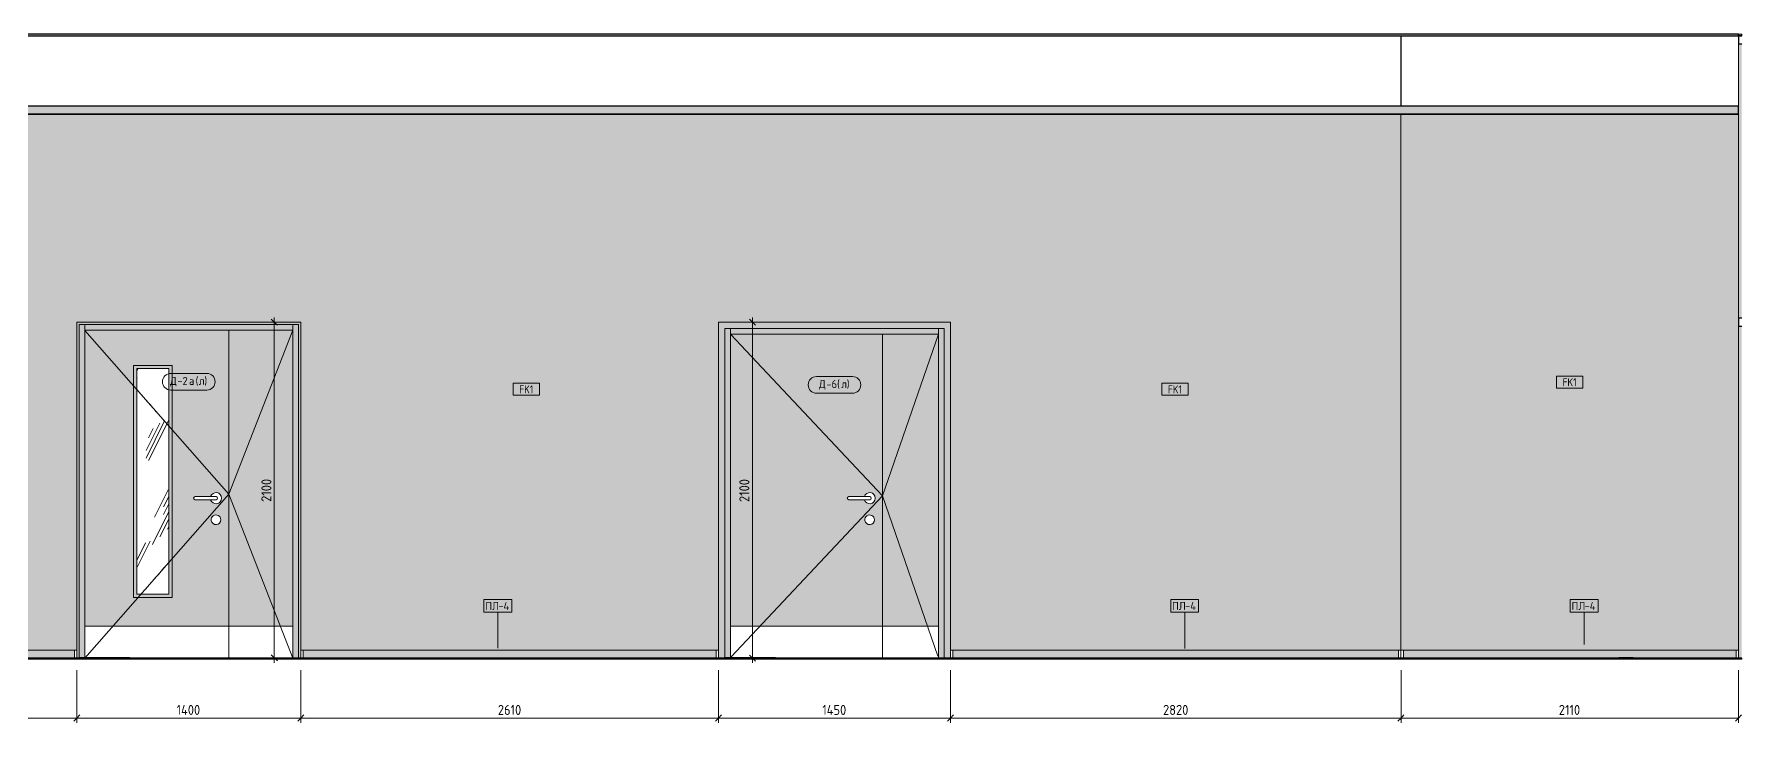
# Model space of a CAD drawing. Header units: millimetres. Extents: x 95863 to 181387, y -1987 to 13800.
# Drawn here: x 163706 to 174378, y 3796 to 8100 of the extents above; entities that cross this region are included whole.
import ezdxf

# ---------------------------------------------------------------- set-up
doc = ezdxf.new("R2010")
doc.units = ezdxf.units.MM
doc.linetypes.add('200_ШТРИХ__ш1_п0_6_', pattern=[40, 25, -15])
doc.linetypes.add('Штрих', pattern=[158.75, 79.375, -79.375])
for name, color, linetype, lineweight in [('A-ANNO-DIMS', 7, 'Continuous', 9), ('A-ANNO-DIMS-25', 7, 'Continuous', 9), ('A-DETL', 7, 'Continuous', 9), ('A-DOOR', 7, 'Continuous', 9), ('A-DOOR-2', 7, 'Штрих', 9), ('A-DOOR-3', 7, '200_ШТРИХ__ш1_п0_6_', 9), ('A-DOOR-FRAM-1', 7, 'Continuous', 9), ('A-DOOR-IDEN', 7, 'Continuous', 9), ('A-FLOR', 7, 'Continuous', 9), ('A-GENM', 7, 'Continuous', 9), ('A-GENM-IDEN', 7, 'Continuous', 9), ('A-GLAZ-CWMG', 7, 'Continuous', 9), ('A-GLAZ-CWMG-2', 7, 'Continuous', 30), ('A-WALL-IDEN', 7, 'Continuous', 9), ('A-WALL-PATT', 7, 'Continuous', 9), ('I-WALL', 7, 'Continuous', 9)]:
    doc.layers.add(name, color=color, linetype=linetype, lineweight=lineweight)
for name, color, linetype, lineweight, true_color in [('A-CLNG-1', 7, 'Continuous', 9, 0x787878), ('A-CLNG-FNSH-1', 7, 'Continuous', 30, 0x3c3c3c), ('A-FLOR-1', 7, 'Continuous', 9, 0x787878), ('A-FLOR-FNSH-1', 7, 'Continuous', 30, 0x3c3c3c), ('A-WALL-4', 7, 'Continuous', 30, 0x3c3c3c), ('I-WALL-1', 7, 'Continuous', 9, 0x787878)]:
    doc.layers.add(name, color=color, linetype=linetype, lineweight=lineweight, true_color=true_color)
doc.styles.add('GOST Common', font='GOST_Common.ttf', dxfattribs={"height": 50})
doc.styles.add('GOST Common_1', font='GOST_Common.ttf', dxfattribs={"width": 0.9, "height": 50})
doc.styles.add('ISOCPEUR_1', font='isocpeur.ttf', dxfattribs={"width": 0.9, "height": 62.5})
doc.dimstyles.new('ISO-2_5_0_9К_БОЛЬШОЙ_1', dxfattribs={"dimscale": 304.8, "dimtxt": 62.248823, "dimasz": 0.123031, "dimexe": 0.098425, "dimexo": 0.246063, "dimgap": 0, "dimtad": 1, "dimdec": 0, "dimrnd": 10, "dimzin": 0, "dimdsep": 46, "dimtxsty": 'ISOCPEUR_1', "dimblk1": 'OBLIQUE', "dimblk2": 'OBLIQUE', "dimsah": 1, "dimcen": 0.09, "dimdle": 0.098425, "dimazin": 0, "dimtfac": 1, "dimtdec": 4, "dimtix": 1, "dimtmove": 0, "dimatfit": 3, "dimfxl": 1, "dimtvp": 1, "dimtolj": 1, "dimtzin": 0, "dimarcsym": 2})

# ---------------------------------------------------------------- blocks, each defined once
blk = doc.blocks.new('110_Дверь_СКБ_2Ст - Д-2а_л_ Из коридора на лестницу-32216062-Развертка 2_56-3')
at = {"layer": 'A-DOOR'}
h = blk.add_hatch(color=256, dxfattribs=at)
h.paths.add_polyline_path([(-108730, 4400), (-108155, 4400), (-108155, 6250), (-109055, 6250), (-109055, 4400), (-108792, 4400)])
h.paths.add_polyline_path([(-108530, 4600), (-108730, 4600), (-108730, 6010), (-108530, 6010), (-108530, 4683)])
h.paths.add_polyline_path([(-108233, 5035), (-108240, 5035), (-108247, 5038), (-108254, 5042), (-108259, 5047), (-108263, 5054), (-108265, 5061), (-108265, 5069), (-108263, 5076), (-108259, 5083), (-108254, 5088), (-108248, 5092), (-108241, 5094), (-108233, 5095), (-108226, 5094), (-108219, 5090), (-108213, 5086), (-108209, 5080), (-108206, 5072), (-108205, 5065), (-108206, 5058), (-108209, 5051), (-108213, 5045), (-108219, 5040), (-108226, 5037), (-108231, 5035)])
h.paths.add_polyline_path([(-108234, 5165), (-108243, 5166), (-108252, 5169), (-108259, 5175), (-108265, 5182), (-108269, 5190), (-108365, 5190), (-108368, 5190), (-108370, 5191), (-108372, 5193), (-108374, 5195), (-108375, 5197), (-108375, 5200), (-108375, 5203), (-108374, 5205), (-108372, 5207), (-108370, 5209), (-108368, 5210), (-108365, 5210), (-108269, 5210), (-108265, 5218), (-108259, 5225), (-108252, 5231), (-108243, 5234), (-108234, 5235), (-108226, 5234), (-108217, 5230), (-108210, 5225), (-108205, 5217), (-108201, 5209), (-108200, 5200), (-108202, 5190), (-108205, 5183), (-108210, 5175), (-108217, 5170), (-108226, 5166), (-108232, 5165)])
blk.add_hatch(color=256, dxfattribs=at).paths.add_polyline_path([(-107845, 4400), (-107755, 4400), (-107755, 6250), (-108155, 6250), (-108155, 4400)])
h = blk.add_hatch(dxfattribs=at)
h.set_pattern_fill('FP_18', color=256, style=0, pattern_type=2)
h.set_pattern_definition([(63.435, (63.5, 31.75), (-255.5833, 766.7475), [317.5, -190.5, 317.5, -190.5, -403.903]), (63.435, (63.5, 31.75), (-255.5833, 766.7475), [-1016, 127, -276.903]), (63.435, (47.6, 47.6), (-255.5833, 766.7475), [254, -317.5, 190.5, -190.5, -467.403]), (63.435, (47.6, 47.6), (-255.5833, 766.7475), [-952.5, 222.25, -245.153]), (63.435, (47.6, 95.25), (-255.5833, 766.7475), [190.5, -381, 127, -190.5, -530.903]), (63.435, (47.6, 95.25), (-255.5833, 766.7475), [-889, 285.75, -245.153]), (63.435, (95.25, 47.6), (-255.5833, 766.7475), [190.5, -381, 158.75, -6404.653]), (63.435, (142.9, 95.25), (-255.5833, 766.7475), [95.25, -476.25, 63.5, -6499.903]), (63.435, (63.5, 174.6), (-255.5833, 766.7475), [63.5, -476.25, 63.5, -254, -562.653]), (63.435, (63.5, 174.6), (-255.5833, 766.7475), [-857.25, 158.75, -403.903]), (63.435, (349.25, 127), (-255.5833, 766.7475), [317.5, -476.25, 381, -251.503]), (63.435, (349.25, 79.4), (-255.5833, 766.7475), [444.5, -317.5, 476.25, -188.003]), (63.435, (381, 95.25), (-255.5833, 766.7475), [508, -254, 381, -276.903]), (63.435, (428.6, 142.9), (-255.5833, 766.7475), [317.5, -444.5, 254, -403.903]), (63.435, (381, 238.1), (-255.5833, 766.7475), [158.75, -635, 190.5, -435.653]), (63.435, (476.25, 190.5), (-255.5833, 766.7475), [127, -635, 127, -530.903])])
h.paths.add_polyline_path([(-108548, 4600), (-108530, 4600), (-108530, 6010), (-108730, 6010), (-108730, 4600)])
at = {"layer": 'A-DOOR-FRAM-1'}
for points in [[(-109092, 4200), (-109092, 4202), (-109090, 4202), (-109090, 6285), (-107720, 6285), (-107720, 4202), (-107718, 4202), (-107718, 4200), (-107705, 4200), (-107705, 6300), (-109105, 6300), (-109105, 4200)], [(-109090, 4202), (-109055, 4202), (-109055, 6285), (-109090, 6285), (-109090, 4400)], [(-107969, 6250), (-107755, 6250), (-107755, 6285), (-109055, 6285), (-109055, 6250), (-108155, 6250)], [(-107720, 4202), (-107720, 6285), (-107755, 6285), (-107755, 4202), (-107753, 4202)]]:
    blk.add_hatch(color=256, dxfattribs=at).paths.add_polyline_path(points)
at = {"layer": 'A-DOOR'}
for p, q in [((-108155, 6250), (-109055, 6250)), ((-109055, 4400), (-109055, 6250)), ((-108155, 6250), (-108155, 4400)), ((-107755, 6250), (-108155, 6250)), ((-108155, 4400), (-108155, 6250)), ((-107755, 6250), (-107755, 4400)), ((-108510, 6030), (-108750, 6030)), ((-108750, 6030), (-108750, 4580)), ((-108730, 6010), (-108730, 4600)), ((-108530, 6010), (-108730, 6010)), ((-108530, 4600), (-108530, 6010)), ((-108510, 6030), (-108510, 4580)), ((-108365, 5210), (-108235, 5210)), ((-108235, 5190), (-108365, 5190)), ((-108235, 5210), (-108269, 5210)), ((-108269, 5190), (-108235, 5190)), ((-108730, 4600), (-108530, 4600)), ((-108510, 4580), (-108750, 4580)), ((-109055, 4400), (-108155, 4400)), ((-109055, 4202), (-109055, 4400)), ((-108155, 4202), (-108155, 4400)), ((-107755, 4400), (-108155, 4400)), ((-108155, 4400), (-108155, 4202)), ((-107755, 4202), (-107755, 4400))]:
    blk.add_line(p, q, dxfattribs=at)
for centre, radius, start, end in [((-108235, 5200), 35, 0, 163.3985), ((-108365, 5200), 10, 90, 270), ((-108235, 5200), 35, 196.6015, 0), ((-108235, 5200), 10, 270, 90), ((-108235, 5200), 10, 270, 90), ((-108235, 5065), 30, 0, 188.1699), ((-108235, 5065), 30, 188.1699, 0)]:
    blk.add_arc(centre, radius, start, end, dxfattribs=at)
at = {"layer": 'A-DOOR-2'}
for p, q in [((-107705, 6300), (-109105, 6300)), ((-109105, 4200), (-109105, 6300)), ((-107705, 6300), (-109105, 6300)), ((-109105, 4200), (-109105, 6300)), ((-107705, 4200), (-107705, 6300)), ((-107705, 4200), (-107705, 6300))]:
    blk.add_line(p, q, dxfattribs=at)
at = {"layer": 'A-DOOR-3'}
for p, q in [((-108730, 5879), (-108530, 5651)), ((-108530, 4798), (-108704, 4600))]:
    blk.add_line(p, q, dxfattribs=at)
at = {"layer": 'A-DOOR-FRAM-1'}
for p, q in [((-109090, 4202), (-109090, 6285)), ((-109090, 6285), (-107720, 6285)), ((-109055, 6250), (-109055, 6285)), ((-109055, 6285), (-109055, 4400)), ((-107755, 6250), (-109055, 6250)), ((-107755, 6285), (-107755, 6250)), ((-107755, 6285), (-107755, 4400)), ((-107720, 6285), (-107720, 4202))]:
    blk.add_line(p, q, dxfattribs=at)
blk = doc.blocks.new('110_Дверь_СКБ_2Ст - Д-6_л__ ДОО_Дв_1450x2100h_Дверь из раздевальной в коридор-25835678-Развертка 2_56-3')
at = {"layer": 'A-DOOR'}
h = blk.add_hatch(color=256, dxfattribs=at)
h.paths.add_polyline_path([(-104070, 4400), (-104070, 6225), (-105020, 6225), (-105020, 4400), (-104327, 4400)])
h.paths.add_polyline_path([(-104148, 5035), (-104155, 5035), (-104162, 5038), (-104169, 5042), (-104174, 5047), (-104178, 5054), (-104180, 5061), (-104180, 5069), (-104178, 5076), (-104174, 5083), (-104169, 5088), (-104163, 5092), (-104156, 5094), (-104148, 5095), (-104141, 5094), (-104134, 5090), (-104128, 5086), (-104124, 5080), (-104121, 5072), (-104120, 5065), (-104121, 5058), (-104124, 5051), (-104128, 5045), (-104134, 5040), (-104141, 5037), (-104146, 5035)])
h.paths.add_polyline_path([(-104149, 5165), (-104158, 5166), (-104167, 5169), (-104174, 5175), (-104180, 5182), (-104184, 5190), (-104280, 5190), (-104283, 5190), (-104285, 5191), (-104287, 5193), (-104289, 5195), (-104290, 5197), (-104290, 5200), (-104290, 5203), (-104289, 5205), (-104287, 5207), (-104285, 5209), (-104283, 5210), (-104280, 5210), (-104184, 5210), (-104180, 5218), (-104174, 5225), (-104167, 5231), (-104158, 5234), (-104149, 5235), (-104141, 5234), (-104132, 5230), (-104125, 5225), (-104120, 5217), (-104116, 5209), (-104115, 5200), (-104117, 5190), (-104120, 5183), (-104125, 5175), (-104132, 5170), (-104141, 5166), (-104147, 5165)])
blk.add_hatch(color=256, dxfattribs=at).paths.add_polyline_path([(-103976, 4400), (-103720, 4400), (-103720, 6225), (-104070, 6225), (-104070, 4400)])
at = {"layer": 'A-DOOR-FRAM-1'}
for points in [[(-105095, 4200), (-105057, 4200), (-105057, 4202), (-105055, 4202), (-105055, 6260), (-103685, 6260), (-103685, 4202), (-103683, 4202), (-103683, 4200), (-103645, 4200), (-103645, 6300), (-105095, 6300), (-105095, 4250)], [(-105055, 4202), (-105020, 4202), (-105020, 6260), (-105055, 6260), (-105055, 4439)], [(-103729, 6225), (-103720, 6225), (-103720, 6260), (-105020, 6260), (-105020, 6225), (-103730, 6225)], [(-103720, 4202), (-103685, 4202), (-103685, 6260), (-103720, 6260), (-103720, 4203)]]:
    blk.add_hatch(color=256, dxfattribs=at).paths.add_polyline_path(points)
at = {"layer": 'A-DOOR'}
for p, q in [((-104070, 6225), (-105020, 6225)), ((-105020, 4400), (-105020, 6225)), ((-104070, 6225), (-104070, 4400)), ((-103720, 6225), (-104070, 6225)), ((-104070, 4400), (-104070, 6225)), ((-103720, 6225), (-103720, 4400)), ((-104280, 5210), (-104150, 5210)), ((-104150, 5190), (-104280, 5190)), ((-104150, 5210), (-104184, 5210)), ((-104184, 5190), (-104150, 5190)), ((-105020, 4400), (-104070, 4400)), ((-105020, 4202), (-105020, 4400)), ((-104070, 4202), (-104070, 4400)), ((-103720, 4400), (-104070, 4400)), ((-104070, 4400), (-104070, 4202)), ((-103720, 4202), (-103720, 4400))]:
    blk.add_line(p, q, dxfattribs=at)
for centre, radius, start, end in [((-104150, 5200), 35, 0, 163.3985), ((-104280, 5200), 10, 90, 270), ((-104150, 5200), 35, 196.6015, 0), ((-104150, 5200), 10, 270, 90), ((-104150, 5200), 10, 270, 90), ((-104150, 5065), 30, 0, 188.1699), ((-104150, 5065), 30, 188.1699, 0)]:
    blk.add_arc(centre, radius, start, end, dxfattribs=at)
at = {"layer": 'A-DOOR-2'}
for p, q in [((-103645, 6300), (-105095, 6300)), ((-105095, 4200), (-105095, 6300)), ((-103645, 6300), (-105095, 6300)), ((-105095, 4200), (-105095, 6300)), ((-103645, 4200), (-103645, 6300)), ((-103645, 4200), (-103645, 6300))]:
    blk.add_line(p, q, dxfattribs=at)
at = {"layer": 'A-DOOR-FRAM-1'}
for p, q in [((-105055, 4202), (-105055, 6260)), ((-105055, 6260), (-103685, 6260)), ((-105020, 6225), (-105020, 6260)), ((-105020, 6260), (-105020, 4400)), ((-103720, 6225), (-105020, 6225)), ((-103720, 6260), (-103720, 6225)), ((-103720, 6260), (-103720, 4400)), ((-103685, 6260), (-103685, 4202))]:
    blk.add_line(p, q, dxfattribs=at)
blk = doc.blocks.new('Плинтус - Плинтус светлый _сад_-32863585-Развертка 2_56-3')
at = {"layer": 'A-GENM'}
blk.add_hatch(color=256, dxfattribs=at).paths.add_polyline_path([(-110213, 4200), (-109120, 4200), (-109120, 4250), (-110213, 4250), (-110213, 4232)])
for p, q in [((-110228, 4200), (-110228, 4250)), ((-110228, 4250), (-110213, 4250)), ((-110213, 4250), (-109120, 4250)), ((-110213, 4250), (-110213, 4200)), ((-109120, 4250), (-109105, 4250)), ((-109120, 4200), (-109120, 4250)), ((-109105, 4250), (-109105, 4200))]:
    blk.add_line(p, q, dxfattribs=at)
blk = doc.blocks.new('Плинтус - Плинтус светлый _сад_-32863583-Развертка 2_56-3')
at = {"layer": 'A-GENM'}
blk.add_hatch(color=256, dxfattribs=at).paths.add_polyline_path([(-106438, 4200), (-105110, 4200), (-105110, 4250), (-107690, 4250), (-107690, 4200), (-106526, 4200)])
for p, q in [((-107705, 4200), (-107705, 4250)), ((-107705, 4250), (-107690, 4250)), ((-107690, 4250), (-105110, 4250)), ((-107690, 4250), (-107690, 4200)), ((-105110, 4250), (-105095, 4250)), ((-105110, 4200), (-105110, 4250)), ((-105095, 4250), (-105095, 4200))]:
    blk.add_line(p, q, dxfattribs=at)
blk = doc.blocks.new('Плинтус - Плинтус светлый _сад_-32863581-Развертка 2_56-3')
at = {"layer": 'A-GENM'}
blk.add_hatch(color=256, dxfattribs=at).paths.add_polyline_path([(-103630, 4200), (-100844.99995, 4200), (-100844.99995, 4250), (-103630, 4250)])
for p, q in [((-103645, 4200), (-103645, 4250)), ((-103645, 4250), (-103630, 4250)), ((-103630, 4250), (-100844.99995, 4250)), ((-103630, 4250), (-103630, 4200))]:
    blk.add_line(p, q, dxfattribs=at)
blk = doc.blocks.new('Плинтус - Плинтус светлый _сад_-32863579-Развертка 2_56-3')
at = {"layer": 'A-GENM'}
for p, q in [((-100844.99995, 4250), (-100829.99995, 4250)), ((-100844.99995, 4200), (-100844.99995, 4250)), ((-100829.99995, 4250), (-100829.99995, 4200))]:
    blk.add_line(p, q, dxfattribs=at)
blk = doc.blocks.new('Плинтус - Плинтус светлый _сад_-32863577-Развертка 2_56-3')
at = {"layer": 'A-GENM'}
blk.add_hatch(color=256, dxfattribs=at).paths.add_polyline_path([(-100815, 4200), (-99475, 4200), (-99475, 4202), (-98736, 4202), (-98736, 4250), (-100815, 4250), (-100815, 4225)])
for p, q in [((-100830, 4200), (-100830, 4250)), ((-100830, 4250), (-100815, 4250)), ((-100815, 4250), (-98736, 4250)), ((-100815, 4250), (-100815, 4200)), ((-98736, 4250), (-98721, 4250)), ((-98736, 4202), (-98736, 4250))]:
    blk.add_line(p, q, dxfattribs=at)
blk = doc.blocks.new('Прямоугольный импост - Импост структурный с накладкой - 160мм Темный-32310142-Развертка 2_56-3')
at = {"layer": 'A-GLAZ-CWMG'}
blk.add_hatch(color=256, dxfattribs=at).paths.add_polyline_path([(-98700, 4202), (-98700, 4202), (-98700, 6275), (-98721, 6275), (-98721, 4202)])
blk.add_line((-98721, 6275), (-98721, 4202), dxfattribs=at)
blk = doc.blocks.new('Прямоугольный импост - Импост структурный с накладкой - 160мм Темный-32470442-Развертка 2_56-3')
at = {"layer": 'A-GLAZ-CWMG'}
blk.add_hatch(color=256, dxfattribs=at).paths.add_polyline_path([(-98721, 6325), (-98700, 6325), (-98700, 8040), (-98721, 8040), (-98721, 7600)])
for p, q in [((-98721, 8040), (-98721, 7650)), ((-98721, 7600), (-98721, 6325))]:
    blk.add_line(p, q, dxfattribs=at)
blk = doc.blocks.new('Прямоугольный импост - Импост структурный с накладкой - 160мм Темный-31920698-Развертка 2_56-3')
at = {"layer": 'A-GLAZ-CWMG-2'}
for p, q in [((-98700, 6325), (-98721, 6325)), ((-98721, 6325), (-98721, 6275)), ((-98721, 6275), (-98700, 6275))]:
    blk.add_line(p, q, dxfattribs=at)
blk = doc.blocks.new('Прямоугольный импост - Импост структурный с накладкой - 160мм Темный-31920696-Развертка 2_56-3')
at = {"layer": 'A-GLAZ-CWMG-2'}
for p, q in [((-98700, 8090), (-98721, 8090)), ((-98721, 8090), (-98721, 8040)), ((-98721, 8040), (-98700, 8040))]:
    blk.add_line(p, q, dxfattribs=at)
blk = doc.blocks.new('DIMBLOCK43-Развертка 2_56-3')
at = {"layer": 'A-ANNO-DIMS-25'}
for p, q in [((162849, 4125), (162849, 3796)), ((162849, 3826), (162849, 4120)), ((163973, 4125), (163973, 3796)), ((163973, 3826), (163973, 4120)), ((162849, 3826), (163973, 3826))]:
    blk.add_line(p, q, dxfattribs=at)
at = {"layer": 'A-ANNO-DIMS-25', "lineweight": 20}
for p, q in [((162849, 3826), (162868, 3845)), ((163973, 3826), (163991, 3845)), ((162849, 3826), (162831, 3807)), ((163973, 3826), (163954, 3807))]:
    blk.add_line(p, q, dxfattribs=at)
at = {"layer": 'A-ANNO-DIMS-25', "color": 0, "insert": (163343, 3908), "char_height": 62.5, "width": 163.76, "attachment_point": 1, "line_spacing_factor": 1.149209, "style": 'ISOCPEUR_1'}
blk.add_mtext('1120', dxfattribs=at)
blk = doc.blocks.new('_Oblique')
at = {"color": 0, "linetype": 'ByBlock', "lineweight": -2}
blk.add_line((-0.5, -0.5), (0.5, 0.5), dxfattribs=at)
blk = doc.blocks.new('DIMBLOCK44-Развертка 2_56-3')
at = {"layer": 'A-ANNO-DIMS-25'}
for p, q in [((163973, 4125), (163973, 3796)), ((163973, 3826), (163973, 4120)), ((165373, 4125), (165373, 3796)), ((165373, 3826), (165373, 4120)), ((163973, 3826), (165373, 3826))]:
    blk.add_line(p, q, dxfattribs=at)
at = {"layer": 'A-ANNO-DIMS-25', "lineweight": 20}
for p, q in [((163973, 3826), (163991, 3845)), ((165373, 3826), (165391, 3845)), ((163973, 3826), (163954, 3807)), ((165373, 3826), (165354, 3807))]:
    blk.add_line(p, q, dxfattribs=at)
at = {"layer": 'A-ANNO-DIMS-25', "color": 0, "insert": (164596, 3908), "char_height": 62.5, "width": 183.87, "attachment_point": 1, "line_spacing_factor": 1.149209, "style": 'ISOCPEUR_1'}
blk.add_mtext('1400', dxfattribs=at)
blk = doc.blocks.new('DIMBLOCK45-Развертка 2_56-3')
at = {"layer": 'A-ANNO-DIMS-25'}
for p, q in [((165373, 4125), (165373, 3796)), ((165373, 3826), (165373, 4120)), ((167983, 4125), (167983, 3796)), ((167983, 3826), (167983, 4120)), ((165373, 3826), (167983, 3826))]:
    blk.add_line(p, q, dxfattribs=at)
at = {"layer": 'A-ANNO-DIMS-25', "lineweight": 20}
for p, q in [((165373, 3826), (165391, 3845)), ((167983, 3826), (168001, 3845)), ((165373, 3826), (165354, 3807)), ((167983, 3826), (167964, 3807))]:
    blk.add_line(p, q, dxfattribs=at)
at = {"layer": 'A-ANNO-DIMS-25', "color": 0, "insert": (166604, 3908), "char_height": 62.5, "width": 176.69, "attachment_point": 1, "line_spacing_factor": 1.149209, "style": 'ISOCPEUR_1'}
blk.add_mtext('2610', dxfattribs=at)
blk = doc.blocks.new('DIMBLOCK46-Развертка 2_56-3')
at = {"layer": 'A-ANNO-DIMS-25'}
for p, q in [((167983, 4125), (167983, 3796)), ((167983, 3826), (167983, 4120)), ((169433, 4125), (169433, 3796)), ((169433, 3826), (169433, 4120)), ((167983, 3826), (169433, 3826))]:
    blk.add_line(p, q, dxfattribs=at)
at = {"layer": 'A-ANNO-DIMS-25', "lineweight": 20}
for p, q in [((167983, 3826), (168001, 3845)), ((169433, 3826), (169451, 3845)), ((167983, 3826), (167964, 3807)), ((169433, 3826), (169414, 3807))]:
    blk.add_line(p, q, dxfattribs=at)
at = {"layer": 'A-ANNO-DIMS-25', "color": 0, "insert": (168631, 3908), "char_height": 62.5, "width": 183.87, "attachment_point": 1, "line_spacing_factor": 1.149209, "style": 'ISOCPEUR_1'}
blk.add_mtext('1450', dxfattribs=at)
blk = doc.blocks.new('DIMBLOCK47-Развертка 2_56-3')
at = {"layer": 'A-ANNO-DIMS-25'}
for p, q in [((169433, 4125), (169433, 3796)), ((169433, 3826), (169433, 4120)), ((172248, 4125), (172248, 3796)), ((172248, 3826), (172248, 4120)), ((169433, 3826), (172248, 3826))]:
    blk.add_line(p, q, dxfattribs=at)
at = {"layer": 'A-ANNO-DIMS-25', "lineweight": 20}
for p, q in [((169433, 3826), (169451, 3845)), ((172248, 3826), (172266, 3845)), ((169433, 3826), (169414, 3807)), ((172248, 3826), (172229, 3807))]:
    blk.add_line(p, q, dxfattribs=at)
at = {"layer": 'A-ANNO-DIMS-25', "color": 0, "insert": (170761, 3908), "char_height": 62.5, "width": 189.62, "attachment_point": 1, "line_spacing_factor": 1.149209, "style": 'ISOCPEUR_1'}
blk.add_mtext('2820', dxfattribs=at)
blk = doc.blocks.new('DIMBLOCK48-Развертка 2_56-3')
at = {"layer": 'A-ANNO-DIMS-25'}
for p, q in [((172248, 4125), (172248, 3796)), ((172248, 3826), (172248, 4120)), ((174357, 4125), (174357, 3796)), ((174357, 3826), (174357, 4120)), ((172248, 3826), (174357, 3826))]:
    blk.add_line(p, q, dxfattribs=at)
at = {"layer": 'A-ANNO-DIMS-25', "lineweight": 20}
for p, q in [((172248, 3826), (172266, 3845)), ((174357, 3826), (174375, 3845)), ((172248, 3826), (172229, 3807)), ((174357, 3826), (174338, 3807))]:
    blk.add_line(p, q, dxfattribs=at)
at = {"layer": 'A-ANNO-DIMS-25', "color": 0, "insert": (173234, 3908), "char_height": 62.5, "width": 163.76, "attachment_point": 1, "line_spacing_factor": 1.149209, "style": 'ISOCPEUR_1'}
blk.add_mtext('2110', dxfattribs=at)
blk = doc.blocks.new('М_двери - Типоразмер_рамка-25223575-Развертка 2_56-3')
at = {"layer": 'A-DOOR-IDEN'}
for p, q in [((-110579, 5960), (-110804, 5960)), ((-110804, 5856), (-110579, 5856))]:
    blk.add_line(p, q, dxfattribs=at)
for centre, start, end in [((-110804, 5908), 90, 270), ((-110579, 5908), 270, 90)]:
    blk.add_arc(centre, 52, start, end, dxfattribs=at)
blk = doc.blocks.new('М_стена_0001 - Типоразмер_без рамки-25382661-Развертка 2_56-3')
at = {"layer": 'A-WALL-IDEN'}
for p, q in [((-115816, 6381), (-115979, 6381)), ((-115979, 6381), (-115979, 6306)), ((-115979, 6306), (-115816, 6306)), ((-115816, 6306), (-115816, 6381))]:
    blk.add_line(p, q, dxfattribs=at)
blk = doc.blocks.new('Mark Reiling - Mark Reiling-26174330-Развертка 2_56-3')
at = {"layer": 'A-GENM-IDEN'}
for p, q in [((-116588, 4615), (-116588, 4536)), ((-116588, 4615), (-116414, 4615)), ((-116414, 4615), (-116588, 4615)), ((-116588, 4615), (-116588, 4536)), ((-116414, 4536), (-116414, 4615)), ((-116414, 4536), (-116414, 4615)), ((-116588, 4536), (-116414, 4536)), ((-116588, 4536), (-116414, 4536))]:
    blk.add_line(p, q, dxfattribs=at)
blk = doc.blocks.new('DIMBLOCK52-Развертка 2_56-3')
at = {"layer": 'A-ANNO-DIMS-25'}
for p, q in [((165256, 6300), (165177, 6300)), ((165207, 4172), (165207, 6330)), ((165207, 6300), (165256, 6300)), ((165256, 4202), (165177, 4202)), ((165207, 4202), (165256, 4202))]:
    blk.add_line(p, q, dxfattribs=at)
at = {"layer": 'A-ANNO-DIMS-25', "lineweight": 20}
for p, q in [((165207, 6300), (165188, 6319)), ((165207, 6300), (165226, 6281)), ((165207, 4202), (165188, 4221)), ((165207, 4202), (165226, 4183))]:
    blk.add_line(p, q, dxfattribs=at)
at = {"layer": 'A-ANNO-DIMS-25', "color": 0, "insert": (165126, 5177), "char_height": 62.5, "width": 176.69, "attachment_point": 1, "rotation": 90, "line_spacing_factor": 1.149209, "style": 'ISOCPEUR_1'}
blk.add_mtext('2100', dxfattribs=at)
blk = doc.blocks.new('DIMBLOCK53-Развертка 2_56-3')
at = {"layer": 'A-ANNO-DIMS-25'}
for p, q in [((168244, 6300), (168165, 6300)), ((168195, 4170), (168195, 6330)), ((168195, 6300), (168244, 6300)), ((168244, 4200), (168165, 4200)), ((168195, 4200), (168244, 4200))]:
    blk.add_line(p, q, dxfattribs=at)
at = {"layer": 'A-ANNO-DIMS-25', "lineweight": 20}
for p, q in [((168195, 6300), (168176, 6319)), ((168195, 6300), (168214, 6281)), ((168195, 4200), (168176, 4219)), ((168195, 4200), (168214, 4181))]:
    blk.add_line(p, q, dxfattribs=at)
at = {"layer": 'A-ANNO-DIMS-25', "color": 0, "insert": (168113, 5176), "char_height": 62.5, "width": 176.69, "attachment_point": 1, "rotation": 90, "line_spacing_factor": 1.149209, "style": 'ISOCPEUR_1'}
blk.add_mtext('2100', dxfattribs=at)

msp = doc.modelspace()

# ---------------------------------------------------------------- hatches: boundary and pattern name
at = {"layer": 'A-CLNG-1'}
for points in [[(174259.8735, 8090), (174357.609, 8090), (174357.609, 8100), (151887.609, 8100), (151887.609, 8090), (172970.8987, 8090)], [(174356.609, 7600), (174356.609, 7650), (151888.609, 7650), (151888.609, 7600), (174009.0458, 7600)]]:
    msp.add_hatch(color=256, dxfattribs=at).paths.add_polyline_path(points)
at = {"layer": 'A-FLOR'}
for points in [[(164750.1469, 4200), (165000.2261, 4200), (165000.2261, 4202), (164303.763, 4202), (164303.763, 4200), (164673.2833, 4200)], [(165221.9826, 4200), (165359.6164, 4200), (165359.6164, 4202), (165000.2261, 4202), (165000.2261, 4200), (165188.9256, 4200)], [(168785.1468, 4200), (169035.2261, 4200), (169035.2261, 4202), (168338.7629, 4202), (168338.7629, 4200), (168750.1996, 4200)], [(169056.0915, 4200), (169394.6163, 4200), (169394.6163, 4202), (169035.2261, 4202), (169035.2261, 4200)], [(173604.1539, 4200), (173608.2525, 4200), (173608.2525, 4202), (173602.7833, 4202), (173602.7833, 4200)], [(173698.8883, 4200), (174377.7984, 4200), (174377.609, 4202), (173698.8883, 4202)]]:
    msp.add_hatch(color=256, dxfattribs=at).paths.add_polyline_path(points)
at = {"layer": 'A-FLOR-1'}
for points in [[(163987.609, 4200), (164303.763, 4200), (164303.763, 4202), (163985.5271, 4202), (163985.5271, 4200)], [(168338.7629, 4200), (168338.7629, 4202), (168020.527, 4202), (168020.527, 4200), (168057.609, 4200)], [(173674.3485, 4200), (173698.8883, 4200), (173698.8883, 4202), (173608.2525, 4202), (173608.2525, 4200)]]:
    msp.add_hatch(color=256, dxfattribs=at).paths.add_polyline_path(points)
at = {"layer": 'A-WALL-PATT'}
h = msp.add_hatch(color=256, dxfattribs=at)
h.paths.add_polyline_path([(162847.609, 4200), (162849.4963, 4200), (162849.4963, 4250), (163972.609, 4250), (163972.609, 6300), (165372.609, 6300), (165372.609, 4250), (167982.609, 4250), (167982.609, 6300), (169432.609, 6300), (169432.609, 4250), (172247.609, 4250), (172247.609, 7600), (151888.609, 7600), (151888.609, 4250), (161897.609, 4250), (161897.609, 6300), (162847.609, 6300), (162847.609, 5170.9073)])
h.paths.add_polyline_path([(156900.609, 4300), (156840.609, 4300), (156861.5041, 4764.3371), (156850.6833, 4764.4898), (156811.791, 4768.0878), (156773.2982, 4774.7107), (156735.4398, 4784.318), (156698.4468, 4796.8511), (156662.545, 4812.2336), (156627.9535, 4830.3715), (156594.8832, 4851.1541), (156563.5362, 4874.4548), (156534.1035, 4900.1312), (156506.7649, 4928.0267), (156481.6871, 4957.971), (156459.0233, 4989.7815), (156438.9116, 5023.2641), (156421.4748, 5058.2143), (156406.8194, 5094.4189), (156395.0347, 5131.6571), (156386.1926, 5169.7015), (156383.6428, 5170.9941), (156358.9241, 5185.4395), (156358.4715, 5160.9641), (156355.0322, 5136.7273), (156348.6576, 5113.0922), (156339.4434, 5090.413), (156327.5274, 5069.0293), (156312.7118, 5048.8601), (156296.3424, 5031.4059), (156277.5404, 5015.7298), (156256.9642, 5002.4681), (156234.922, 4991.8196), (156211.744, 4983.9436), (156187.7774, 4978.9584), (156163.3812, 4976.9384), (156138.9211, 4977.914), (156114.7633, 4981.8705), (156091.2699, 4988.7487), (156074.7033, 4995.8957), (156082.9817, 4991.8196), (155935.6052, 4788.9733), (155957.609, 4300), (155837.609, 4300), (155876.5603, 5165.5849), (155893.3525, 5166.3193), (155863.6034, 5165.6704), (155831.5394, 5168.0267), (155799.8444, 5173.4189), (155768.8051, 5181.7984), (155736.3773, 5194.224), (155709.8089, 5207.1895), (155682.3858, 5223.9712), (155656.6814, 5243.2827), (155632.9282, 5264.9493), (155611.3412, 5288.7748), (155592.1158, 5314.5437), (155575.4258, 5342.0228), (155561.4224, 5370.9634), (155550.2323, 5401.1036), (155541.9567, 5432.1707), (155536.6704, 5463.8836), (155534.4214, 5495.9553), (155535.23, 5528.0956), (155539.0889, 5560.0137), (155545.9631, 5591.4207), (155555.7905, 5622.0324), (155568.482, 5651.5718), (155583.923, 5679.7716), (155601.9736, 5706.3767), (155622.4705, 5731.1462), (155645.2282, 5753.8561), (155620.7782, 5767.2083), (155597.921, 5783.1343), (155576.9265, 5801.4459), (155558.0425, 5821.9271), (155541.4919, 5844.3361), (155527.4701, 5868.4084), (155516.1426, 5893.8598), (155507.6431, 5920.3899), (155502.0719, 5947.6854), (155499.4949, 5975.4243), (155499.9423, 6003.279), (155503.409, 6030.9208), (155509.8541, 6058.0233), (155519.2013, 6084.2667), (155531.3405, 6109.3411), (155546.1283, 6132.9505), (155563.3901, 6154.8164), (155582.9222, 6174.6805), (155604.494, 6192.3083), (155627.851, 6207.4919), (155652.7172, 6220.0519), (155678.7994, 6229.8401), (155705.7894, 6236.7409), (155733.3688, 6240.673), (155721.6737, 6261.4035), (155712.6837, 6283.4423), (155706.5421, 6306.4382), (155703.3468, 6330.0246), (155703.3468, 6355.4968), (155705.9509, 6377.4621), (155711.7089, 6400.557), (155720.3308, 6422.7424), (155731.6792, 6443.6647), (155745.5732, 6462.9905), (155761.7915, 6480.4117), (155780.0755, 6495.6506), (155800.1338, 6508.4645), (155821.6467, 6518.649), (155844.2713, 6526.0419), (155867.6472, 6530.5253), (155891.4016, 6532.0277), (155915.156, 6530.5253), (155938.5318, 6526.0419), (155961.1565, 6518.649), (155982.6694, 6508.4645), (156002.7277, 6495.6506), (156021.0117, 6480.4117), (156037.23, 6462.9905), (156051.124, 6443.6647), (156062.4724, 6422.7424), (156071.0943, 6400.557), (156076.8523, 6377.4621), (156079.6545, 6353.8257), (156079.4564, 6330.0246), (156076.2611, 6306.4382), (156070.1195, 6283.4423), (156061.1295, 6261.4035), (156049.4343, 6240.673), (156072.7455, 6256.808), (156097.6528, 6270.3497), (156123.8687, 6281.1419), (156151.0909, 6289.0601), (156179.0054, 6294.013), (156207.2901, 6295.9434), (156235.6186, 6294.829), (156263.6642, 6290.6828), (156291.1034, 6283.5525), (156317.6195, 6273.5203), (156342.9067, 6260.7022), (156366.6733, 6245.2458), (156388.645, 6227.3295), (156408.5684, 6207.1601), (156426.2136, 6184.9702), (156441.3771, 6161.0157), (156453.884, 6135.5731), (156463.5899, 6108.9358), (156470.383, 6081.4112), (156474.1847, 6053.3168), (156474.9513, 6024.9768), (156472.6739, 5996.7179), (156467.3788, 5968.8664), (156459.1271, 5941.7433), (156486.5509, 5948.9324), (156514.5876, 5953.1386), (156542.9137, 5954.3136), (156571.2024, 5952.4437), (156599.1274, 5947.5506), (156626.3665, 5939.6907), (156652.6055, 5928.9546), (156677.5417, 5915.4662), (156700.8873, 5899.3812), (156722.3732, 5880.885), (156741.8724, 5860.0302), (156758.7981, 5837.5383), (156773.3171, 5813.1877), (156785.1406, 5787.4205), (156794.6081, 5758.3579), (156795.0845, 5756.9836), (156833.8331, 5761.8933), (156872.8467, 5763.7634), (156911.8872, 5762.5825), (156950.7165, 5758.3579), (156989.0975, 5751.1152), (157026.796, 5740.8987), (157063.5821, 5727.7707), (157099.2312, 5711.8113), (157133.5258, 5693.118), (157166.2566, 5671.8048), (157197.2239, 5648.0017), (157226.2387, 5621.8541), (157253.1239, 5593.5214), (157277.7156, 5563.1765), (157299.8636, 5531.0047), (157319.4328, 5497.2023), (157336.3037, 5461.9754), (157350.3735, 5425.5392), (157361.5562, 5388.1158), (157369.7836, 5349.9338), (157375.0056, 5311.226), (157377.1902, 5272.2288), (157376.3241, 5233.18), (157372.4126, 5194.3179), (157365.4796, 5155.8798), (157355.5674, 5118.1001), (157342.7364, 5081.2093), (157327.065, 5045.4327), (157308.6488, 5010.9885), (157287.6002, 4978.087), (157264.0476, 4946.9288), (157238.1347, 4917.7041), (157210.0197, 4890.5913), (157179.8741, 4865.7558), (157147.8819, 4843.3491), (157114.2383, 4823.508), (157079.1487, 4806.3536), (157042.827, 4791.9905), (157005.4951, 4780.5064), (156970.1312, 4772.3651), (156941.1477, 4732.4727), (156960.609, 4300), (156941.1477, 4300)])
h.paths.add_polyline_path([(155930.6712, 4898.6165), (156044.8187, 5012.764), (156045.1178, 5012.764), (156028.214, 5025.6741), (156010.7203, 5042.7979), (155995.4496, 5061.9305), (155982.6307, 5082.7854), (155972.4557, 5105.0502), (155965.0769, 5128.3913), (155960.605, 5152.459), (155959.1068, 5176.8927), (155927.6771, 5170.1236), (155912.2398, 5168.0634), (155918.5161, 5168.7311), (155929.4024, 4926.8128)])
h.paths.add_polyline_path([(156491.1828, 5142.1449), (156491.1828, 5142.2644), (156490.5942, 5142.2048)])
h.paths.add_polyline_path([(156560.2187, 5148.1785), (156572.3921, 5150.7641), (156572.3921, 5151.0388), (156563.5362, 5148.958)])
h.paths.add_polyline_path([(156587.4575, 5155.6371), (156598.3854, 5159.1718), (156598.4731, 5159.525), (156594.8832, 5158.258)])
h.paths.add_polyline_path([(156613.6561, 5165.9251), (156624.5691, 5170.9073), (156624.0278, 5170.9073), (156615.6896, 5166.9019)])
h.paths.add_polyline_path([(156638.5615, 5178.9175), (156647.0797, 5183.794), (156651.404, 5186.9039), (156646.4031, 5183.794)])
h.paths.add_polyline_path([(156661.9159, 5194.4637), (156669.259, 5199.7447), (156673.7599, 5203.7486), (156662.545, 5194.9569)])
h.paths.add_polyline_path([(156683.4701, 5212.3866), (156689.6708, 5217.9025), (156694.2089, 5222.8704), (156689.1202, 5217.9025)])
h.paths.add_polyline_path([(156702.9904, 5232.4834), (156708.0964, 5238.0729), (156712.5211, 5244.0572), (156703.6208, 5233.249)])
h.paths.add_polyline_path([(156720.263, 5254.5279), (156724.3384, 5260.0397), (156728.4898, 5267.0745), (156723.8771, 5260.0397)])
h.paths.add_polyline_path([(156735.0979, 5278.2723), (156738.2228, 5283.5678), (156741.934, 5291.6688), (156737.8001, 5283.5678)])
h.paths.add_polyline_path([(156747.3311, 5303.45), (156749.601, 5308.4049), (156752.7001, 5317.5712), (156749.215, 5308.4049)])
h.paths.add_polyline_path([(156756.8273, 5329.7784), (156758.351, 5334.2851), (156760.6624, 5344.502), (156758.0012, 5334.2851)])
h.paths.add_polyline_path([(156763.4812, 5356.9622), (156764.3791, 5360.931), (156764.3791, 5363.056), (156764.0608, 5360.8959)])
h.paths.add_polyline_path([(156767.2191, 5384.6966), (156767.6216, 5388.1158), (156767.3432, 5387.9829)])
h.paths.add_polyline_path([(156767.9995, 5412.6704), (156768.0411, 5415.3735), (156767.8342, 5415.0018)])
h.paths.add_polyline_path([(156765.814, 5440.5699), (156765.6357, 5442.5867), (156765.6357, 5441.5536)])
h.paths.add_polyline_path([(156760.6873, 5468.0821), (156760.4304, 5469.4056), (156760.4304, 5468.9499)])
h.paths.add_polyline_path([(156752.6768, 5494.8985), (156752.4809, 5495.5427), (156752.4809, 5495.3667)])
h.paths.add_polyline_path([(156762.6458, 5549.6705), (156770.3587, 5562.1065), (156770.0487, 5562.1065), (156765.6357, 5554.6933)])
h.paths.add_polyline_path([(156776.5277, 5574.5632), (156781.5204, 5584.6447), (156781.6417, 5585.7293), (156781.0607, 5584.4607)])
h.paths.add_polyline_path([(156787.3189, 5599.8415), (156790.4864, 5608.1429), (156791.5521, 5612.5296), (156789.9968, 5607.8679)])
h.paths.add_polyline_path([(156795.3508, 5625.7752), (156797.1751, 5632.3878), (156798.7674, 5641.4537), (156796.7083, 5632.0049)])
h.paths.add_polyline_path([(156800.663, 5652.2465), (156801.6784, 5659.0963), (156801.3995, 5659.0963), (156801.1912, 5657.1592)])
h.paths.add_polyline_path([(156803.2483, 5679.0434), (156803.4993, 5682.2323), (156803.2472, 5682.2323)])
h.paths.add_polyline_path([(156803.1018, 5705.9209), (156803.0773, 5707.3794), (156803.0773, 5706.147)])
msp.add_hatch(color=256, dxfattribs=at).paths.add_polyline_path([(174356.609, 4250), (174356.609, 7600), (172247.609, 7599.8109), (172247.6209, 4250), (174341.609, 4250)])
at = {"layer": 'I-WALL-1'}
h = msp.add_hatch(dxfattribs=at)
h.set_pattern_fill('FP_23', color=256, style=0, pattern_type=2)
h.set_pattern_definition([(0, (273077.609, 0), (30.48, 7.62), [2.515, -20.345, 2.515, -20.345, -121.92]), (0, (273077.609, 0), (30.48, 7.62), [-45.72, 2.515, -43.205, 2.515, -20.345, -53.34]), (0, (273077.609, 0), (30.48, 7.62), [-114.3, 2.515, -12.725, 2.515, -35.585]), (120, (273089.039, 3.81), (-21.8391136, 22.5864543), [2.515, -20.345, 2.515, -20.345, -121.92]), (120, (273089.039, 3.81), (-21.8391136, 22.5864543), [-45.72, 2.515, -43.205, 2.515, -20.345, -53.34]), (120, (273089.039, 3.81), (-21.8391136, 22.5864543), [-114.3, 2.515, -12.725, 2.515, -35.585]), (240, (273092.849, 19.05), (-8.6408864, -30.2064543), [2.515, -20.345, 2.515, -20.345, -121.92]), (240, (273092.849, 19.05), (-8.6408864, -30.2064543), [-45.72, 2.515, -43.205, 2.515, -20.345, -53.34]), (240, (273092.849, 19.05), (-8.6408864, -30.2064543), [-114.3, 2.515, -12.725, 2.515, -35.585])])
h.paths.add_polyline_path([(174377.609, 8090), (174377.609, 8100), (174357.609, 8100), (174357.609, 8090)])

# ---------------------------------------------------------------- linework, layer by layer
at = {"layer": 'A-CLNG-FNSH-1'}
for p, q in [((174357.609, 8100), (151887.609, 8100)), ((151887.609, 8090), (174357.609, 8090)), ((174357.609, 8090), (174357.609, 8100)), ((174356.609, 7650), (151888.609, 7650)), ((174356.609, 7601), (151888.609, 7601)), ((151888.609, 7600), (174356.609, 7600)), ((174356.609, 7600), (174356.609, 7650))]:
    msp.add_line(p, q, dxfattribs=at)
at = {"layer": 'A-DETL'}
for p, q in [((164922.609, 5225), (164022.609, 6248.4234)), ((164922.609, 5225), (165322.609, 6250)), ((168057.609, 6225), (169006.9704, 5214.6551)), ((169357.609, 6225), (169006.9704, 5214.6551)), ((164922.609, 5225), (164022.609, 4200)), ((164922.609, 5225), (165322.609, 4200)), ((169006.9704, 5214.6551), (168062.7185, 4208.2813)), ((169006.9704, 5214.6551), (169353.2828, 4212.8229))]:
    msp.add_line(p, q, dxfattribs=at)
at = {"layer": 'A-FLOR'}
for p, q in [((151867.609, 8100), (174377.609, 8100)), ((164303.763, 4202), (165359.6164, 4202)), ((165000.2261, 4200), (165000.2261, 4202)), ((165359.6164, 4200), (165359.6164, 4202)), ((168338.7629, 4202), (169394.6163, 4202)), ((169035.2261, 4200), (169035.2261, 4202)), ((169394.6163, 4200), (169394.6163, 4202)), ((173602.7833, 4202), (173602.7833, 4200)), ((173602.7833, 4200), (173602.7833, 4202)), ((173602.7833, 4202), (173608.2525, 4202)), ((173698.8883, 4202), (174377.7984, 4202))]:
    msp.add_line(p, q, dxfattribs=at)
at = {"layer": 'A-FLOR-FNSH-1'}
for p, q in [((151867.4031, 4195), (174377.7984, 4195)), ((174377.7984, 4200), (151867.609, 4200)), ((164303.763, 4202), (163985.5271, 4202)), ((163985.5271, 4202), (163985.5271, 4200)), ((164303.763, 4200), (164303.763, 4202)), ((168338.7629, 4202), (168020.527, 4202)), ((168020.527, 4202), (168020.527, 4200)), ((168338.7629, 4200), (168338.7629, 4202)), ((173698.8883, 4202), (173608.2525, 4202)), ((173608.2525, 4202), (173608.2525, 4200)), ((173698.8883, 4200), (173698.8883, 4202))]:
    msp.add_line(p, q, dxfattribs=at)
at = {"layer": 'A-GENM-IDEN'}
for p, q in [((166604.136, 4263.2868), (166604.136, 4486.6709)), ((170895.8849, 4260.7619), (170895.8849, 4486.6709)), ((173392.3773, 4285.1718), (173392.3773, 4486.6709))]:
    msp.add_line(p, q, dxfattribs=at)
at = {"layer": 'A-WALL-4'}
for p, q in [((174357.609, 8100.0413), (174357.609, 8100)), ((174357.609, 8090), (174377.609, 8090)), ((174377.609, 8090), (174377.609, 8100.0413))]:
    msp.add_line(p, q, dxfattribs=at)
at = {"layer": 'I-WALL'}
for p, q in [((172247.609, 7650), (172247.609, 8090)), ((172248.609, 7650), (172248.609, 8090)), ((174377.7984, 8100), (174377.609, 8100)), ((174377.609, 8090), (174377.7984, 8090)), ((172247.609, 7600), (172247.609, 4200)), ((163972.609, 4200), (163972.609, 6300)), ((163972.609, 6300), (165372.609, 6300)), ((165372.609, 6300), (165372.609, 4200)), ((167982.609, 4200), (167982.609, 6300)), ((167982.609, 6300), (169432.609, 6300)), ((169432.609, 6300), (169432.609, 4200)), ((174377.609, 4200), (174377.609, 4194.5294))]:
    msp.add_line(p, q, dxfattribs=at)

# ---------------------------------------------------------------- block references
at = {"layer": 'A-DOOR'}
for name in ['110_Дверь_СКБ_2Ст - Д-2а_л_ Из коридора на лестницу-32216062-Развертка 2_56-3', '110_Дверь_СКБ_2Ст - Д-6_л__ ДОО_Дв_1450x2100h_Дверь из раздевальной в коридор-25835678-Развертка 2_56-3']:
    msp.add_blockref(name, (273077.609, 0), dxfattribs=at)
at = {"layer": 'A-DOOR-IDEN'}
for p in [(275364.109, 19.6996), (279399.109, 0)]:
    msp.add_blockref('М_двери - Типоразмер_рамка-25223575-Развертка 2_56-3', p, dxfattribs=at)
at = {"layer": 'A-GENM'}
for name in ['Плинтус - Плинтус светлый _сад_-32863585-Развертка 2_56-3', 'Плинтус - Плинтус светлый _сад_-32863583-Развертка 2_56-3', 'Плинтус - Плинтус светлый _сад_-32863581-Развертка 2_56-3', 'Плинтус - Плинтус светлый _сад_-32863579-Развертка 2_56-3', 'Плинтус - Плинтус светлый _сад_-32863577-Развертка 2_56-3']:
    msp.add_blockref(name, (273077.609, 0), dxfattribs=at)
at = {"layer": 'A-GENM-IDEN'}
for p in [(283105.1148, -48.1391), (287396.8636, -48.1391), (289893.3561, -48.1391)]:
    msp.add_blockref('Mark Reiling - Mark Reiling-26174330-Развертка 2_56-3', p, dxfattribs=at)
at = {"layer": 'A-GLAZ-CWMG'}
for name in ['Прямоугольный импост - Импост структурный с накладкой - 160мм Темный-31920696-Развертка 2_56-3', 'Прямоугольный импост - Импост структурный с накладкой - 160мм Темный-32470442-Развертка 2_56-3', 'Прямоугольный импост - Импост структурный с накладкой - 160мм Темный-31920698-Развертка 2_56-3', 'Прямоугольный импост - Импост структурный с накладкой - 160мм Темный-32310142-Развертка 2_56-3']:
    msp.add_blockref(name, (273077.609, 0), dxfattribs=at)
at = {"layer": 'A-WALL-IDEN'}
for p in [(282679.2823, -462.121), (286733.0631, -462.121), (289199.2605, -417.4213)]:
    msp.add_blockref('М_стена_0001 - Типоразмер_без рамки-25382661-Развертка 2_56-3', p, dxfattribs=at)

# ---------------------------------------------------------------- texts
at = {"layer": 'A-DOOR-IDEN', "char_height": 50, "attachment_point": 1, "style": 'GOST Common'}
for s, insert, width in [('\\fGOST Common|b0|i0|c204|p34|;Д', (164554.548, 5957.9216), 56.118125), ('-2', (164600.8501, 5957.9216), 88.185625), ('\\fGOST Common|b0|i0|c204|p34|;а', (164673.6105, 5957.9216), 50.105469), ('\\fGOST Common|b0|i0|c204|p34|;(', (164714.9517, 5957.9216), 24.050625), ('\\fGOST Common|b0|i0|c204|p34|;л', (164734.7954, 5957.9216), 42.088594), ('\\fGOST Common|b0|i0|c204|p34|;)', (164769.522, 5957.9216), 24.050625), ('\\fGOST Common|b0|i0|c204|p34|;Д', (168610.173, 5938.2219), 56.118125), ('-6(', (168656.4751, 5938.2219), 112.23625), ('\\fGOST Common|b0|i0|c204|p34|;л', (168749.0792, 5938.2219), 42.088594), ('\\fGOST Common|b0|i0|c204|p34|;)', (168783.8058, 5938.2219), 24.050625)]:
    msp.add_mtext(s, dxfattribs=dict(at, insert=insert, width=width))
at = {"layer": 'A-GENM-IDEN', "char_height": 50, "attachment_point": 1, "style": 'GOST Common'}
for s, insert, width in [('ПЛ', (166525.6129, 4551.5641), 98.206719), ('-4', (166606.6415, 4551.5641), 94.198281), ('ПЛ', (170817.3617, 4551.5641), 98.206719), ('-4', (170898.3904, 4551.5641), 94.198281), ('ПЛ', (173313.8542, 4551.5641), 98.206719), ('-4', (173394.8829, 4551.5641), 94.198281)]:
    msp.add_mtext(s, dxfattribs=dict(at, insert=insert, width=width))
at = {"layer": 'A-WALL-IDEN', "char_height": 50, "width": 111.835406, "attachment_point": 1, "style": 'GOST Common_1'}
for insert in [(166737.0709, 5904.8071), (170790.8517, 5904.8071), (173257.0491, 5949.5068)]:
    msp.add_mtext('FK1', dxfattribs=dict(at, insert=insert))

# ---------------------------------------------------------------- dimensions: what is measured, and where the dimension line sits
at = {"layer": 'A-ANNO-DIMS'}
for base, p1, p2, override, picture, middle in [((165207.1553, 6300), (165180.6388, 4202), (165180.6388, 6300), {"dimpost": '<>', "dimfxl": 2098}, 'DIMBLOCK52-Развертка 2_56-3', (165175.9053, 5251)), ((168195.0397, 6300), (168168.5232, 4200), (168168.5232, 6300), {"dimpost": '<>', "dimfxl": 2100}, 'DIMBLOCK53-Развертка 2_56-3', (168163.7897, 5250))]:
    dim = msp.add_linear_dim(base=base, p1=p1, p2=p2, angle=90, dimstyle='ISO-2_5_0_9К_БОЛЬШОЙ_1', override=override, dxfattribs=at)
    dim.commit()
    dim.dimension.update_dxf_attribs({"geometry": picture, "text_midpoint": middle})
for base, p1, p2, override, picture, middle in [((163972.609, 3825.9396), (162849.4963, 4200), (163972.609, 4200), {"dimpost": '<>', "dimfxl": 1123.112706}, 'DIMBLOCK43-Развертка 2_56-3', (163411.0527, 3857.1896)), ((165372.609, 3825.9396), (163972.609, 4200), (165372.609, 4200), {"dimpost": '<>', "dimfxl": 1400}, 'DIMBLOCK44-Развертка 2_56-3', (164672.609, 3857.1896)), ((167982.609, 3825.9396), (165372.609, 4200), (167982.609, 4200), {"dimpost": '<>', "dimfxl": 2609.99994}, 'DIMBLOCK45-Развертка 2_56-3', (166677.609, 3857.1896)), ((169432.609, 3825.9396), (167982.609, 4200), (169432.609, 4200), {"dimpost": '<>', "dimfxl": 1450}, 'DIMBLOCK46-Развертка 2_56-3', (168707.609, 3857.1896)), ((172247.609, 3825.9396), (169432.609, 4200), (172247.609, 4200), {"dimpost": '<>', "dimfxl": 2815.00005}, 'DIMBLOCK47-Развертка 2_56-3', (170840.109, 3857.1896)), ((174356.609, 3825.9396), (172247.609, 4200), (174356.609, 4200), {"dimpost": '<>', "dimfxl": 2108.999932}, 'DIMBLOCK48-Развертка 2_56-3', (173302.109, 3857.1896))]:
    dim = msp.add_linear_dim(base=base, p1=p1, p2=p2, dimstyle='ISO-2_5_0_9К_БОЛЬШОЙ_1', override=override, dxfattribs=at)
    dim.commit()
    dim.dimension.update_dxf_attribs({"geometry": picture, "text_midpoint": middle})

doc.saveas('drawing.dxf')
